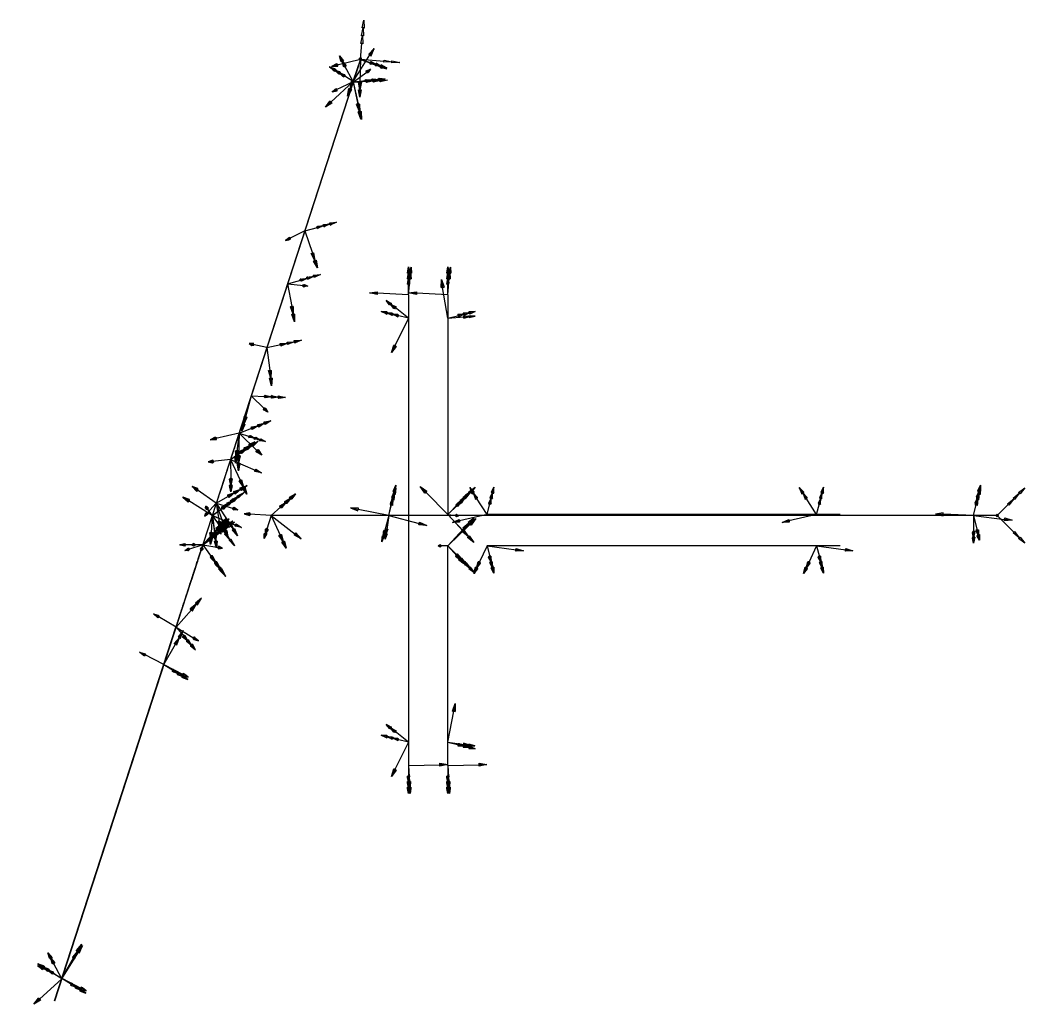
# Model space of a CAD drawing. Header units: millimetres. Extents: x -7759 to 13, y -124 to 130.
# Drawn here: x -7759 to -7502.9, y -121 to 130 of the extents above; entities that cross this region are included whole.
import ezdxf

# ---------------------------------------------------------------- set-up
doc = ezdxf.new("R2010")
doc.units = ezdxf.units.MM
for name, color, linetype in [('AutoDetect_10_25', 1, 'Continuous'), ('AutoDetect_10_30', 1, 'Continuous'), ('AutoDetect_13_26', 1, 'Continuous'), ('AutoDetect_14_28', 1, 'Continuous'), ('AutoDetect_25_20', 1, 'Continuous'), ('AutoDetect_26_19', 1, 'Continuous'), ('AutoDetect_30_34', 1, 'Continuous'), ('AutoDetect_34_21', 1, 'Continuous'), ('AutoDetect_35_22', 1, 'Continuous'), ('AutoDetect_5_29', 1, 'Continuous'), ('AutoDetect_6_33', 1, 'Continuous'), ('AutoDetect_7_23', 1, 'Continuous'), ('AutoDetect_7_24', 1, 'Continuous'), ('AutoDetect_7_32', 1, 'Continuous'), ('AutoDetect_8_31', 1, 'Continuous'), ('AutoDetect_9_27', 1, 'Continuous'), ('Verbandslasche_GS_ID_GUID_740B2C7D_0084_429b_BFAF_DDA3FCC4E073', 1, 'Continuous')]:
    doc.layers.add(name, color=color, linetype=linetype)

# ---------------------------------------------------------------- blocks, each defined once
blk = doc.blocks.new('Kontrollpunkt')
at = {"color": 0}
for q in [(0, 6), (8, 0), (0, 0, 4)]:
    blk.add_line((0, 0), q, dxfattribs=at)
for points in [[(0.25, 8, -0.25), (-0.25, 8, -0.25), (-0.25, 8, 0.25), (0, 10, 0), (-0.25, 8, -0.25), (0.25, 8, 0.25), (0, 10, 0), (0.25, 8, -0.25), (0.25, 8, 0.25), (-0.25, 8, 0.25)], [(0.25, 6, -0.25), (-0.25, 6, -0.25), (-0.25, 6, 0.25), (0, 8, 0), (-0.25, 6, -0.25), (0.25, 6, 0.25), (0, 8, 0), (0.25, 6, -0.25), (0.25, 6, 0.25), (-0.25, 6, 0.25)], [(0.25, 0.25, 4), (-0.25, 0.25, 4), (-0.25, -0.25, 4), (0, 0, 6), (-0.25, 0.25, 4), (0.25, -0.25, 4), (0, 0, 6), (0.25, 0.25, 4), (0.25, -0.25, 4), (-0.25, -0.25, 4)], [(0.25, 0.25, 6), (-0.25, 0.25, 6), (-0.25, -0.25, 6), (0, 0, 8), (-0.25, 0.25, 6), (0.25, -0.25, 6), (0, 0, 8), (0.25, 0.25, 6), (0.25, -0.25, 6), (-0.25, -0.25, 6)], [(0.25, 0.25, 8), (-0.25, 0.25, 8), (-0.25, -0.25, 8), (0, 0, 10), (-0.25, 0.25, 8), (0.25, -0.25, 8), (0, 0, 10), (0.25, 0.25, 8), (0.25, -0.25, 8), (-0.25, -0.25, 8)], [(8, 0.25, -0.25), (8, 0.25, 0.25), (8, -0.25, 0.25), (10, 0, 0), (8, 0.25, 0.25), (8, -0.25, -0.25), (10, 0, 0), (8, 0.25, -0.25), (8, -0.25, -0.25), (8, -0.25, 0.25)]]:
    blk.add_polyline3d(points, dxfattribs=at)

msp = doc.modelspace()

# ---------------------------------------------------------------- linework, layer by layer
at = {"layer": 'AutoDetect_10_25', "color": 1}
msp.add_line((-7650, -60, -450), (-7650, -4, -450), dxfattribs=at)
at = {"layer": 'AutoDetect_10_30', "color": 1}
msp.add_line((-7650, 60, -450), (-7650, 4, -450), dxfattribs=at)
at = {"layer": 'AutoDetect_13_26', "color": 1}
msp.add_line((-7550, -4, -450), (-7640, -4, -450), dxfattribs=at)
at = {"layer": 'AutoDetect_14_28', "color": 1}
msp.add_line((-7550, 4, -450), (-7640, 4, -450), dxfattribs=at)
at = {"layer": 'AutoDetect_25_20', "color": 1}
msp.add_line((-7509.99, 3.73, -357.5), (-7694.99, 3.73, -357.5), dxfattribs=at)
at = {"layer": 'AutoDetect_26_19', "color": 1}
msp.add_line((-7509.99, 3.73, -342.5), (-7694.99, 3.73, -342.5), dxfattribs=at)
at = {"layer": 'AutoDetect_30_34', "color": 1}
msp.add_line((-7672.22, 119.98, -342.5), (-7705.35, 18, -342.5), dxfattribs=at)
at = {"layer": 'AutoDetect_34_21', "color": 1}
msp.add_line((-7650, 4, -640), (-7650, 4, -460), dxfattribs=at)
at = {"layer": 'AutoDetect_35_22', "color": 1}
msp.add_line((-7650, -4, -640), (-7650, -4, -460), dxfattribs=at)
at = {"layer": 'AutoDetect_5_29', "color": 1}
msp.add_line((-7672.22, 120, -445), (-7750.2, -120, -445), dxfattribs=at)
at = {"layer": 'AutoDetect_6_33', "color": 1}
msp.add_line((-7672.22, 120, -225), (-7750.2, -120, -225), dxfattribs=at)
at = {"layer": 'AutoDetect_7_23', "color": 1}
msp.add_line((-7712.43, -3.75, -417), (-7712.43, -3.75, -253), dxfattribs=at)
msp.add_rational_spline([(-7715.59, -13.48, -434.72), (-7714.96, -11.53, -433.48), (-7714.43, -9.9, -431.85), (-7712.43, -3.75, -425.7), (-7712.43, -3.75, -417)], [0.969224732871, 0.978591118519, 1, 0.923879532511, 1], degree=2, knots=[-3.141593, -3.141593, -3.141593, -2.920699, -2.920699, -2.135301, -2.135301, -2.135301], dxfattribs=at)
msp.add_rational_spline([(-7712.43, -3.75, -253), (-7712.43, -3.75, -241.64), (-7715.52, -13.26, -235.42)], [1, 0.816941738242, 0.862706303681], degree=2, dxfattribs=at)
at = {"layer": 'AutoDetect_7_24', "color": 1}
msp.add_line((-7750.17, -119.9, -232), (-7719.25, -24.75, -232), dxfattribs=at)
msp.add_rational_spline([(-7719.25, -24.75, -232), (-7717.22, -18.49, -232), (-7715.52, -13.26, -235.42)], [1, 0.890165042945, 0.862706303681], degree=2, dxfattribs=at)
at = {"layer": 'AutoDetect_7_32', "color": 1}
msp.add_line((-7750.17, -119.9, -438), (-7719.25, -24.75, -438), dxfattribs=at)
msp.add_rational_spline([(-7719.25, -24.75, -438), (-7717.27, -18.64, -438), (-7715.59, -13.48, -434.72)], [1, 0.945288413992, 0.969224732871], degree=2, dxfattribs=at)
at = {"layer": 'AutoDetect_8_31', "color": 1}
msp.add_line((-7672.25, 119.9, -232), (-7703.17, 24.75, -232), dxfattribs=at)
msp.add_rational_spline([(-7703.17, 24.75, -232), (-7706.97, 13.04, -232), (-7708.97, 6.88, -241.96)], [1, 0.812365281698, 0.86513754622], degree=2, dxfattribs=at)
at = {"layer": 'AutoDetect_9_27', "color": 1}
msp.add_line((-7660, 60, -450), (-7660, -60, -450), dxfattribs=at)

# ---------------------------------------------------------------- block references
at = {"layer": 'AutoDetect_10_25', "color": 1, "extrusion": (0.578134, -0.575779, -0.578134), "rotation": 1.920734396597411}
msp.add_blockref('Kontrollpunkt', (-5401.15, -3499.26, -4160.27), dxfattribs=at)
at = {"layer": 'AutoDetect_10_25', "color": 1, "extrusion": (0.696364, -0.173648, -0.696364), "rotation": 355.9221696846927}
msp.add_blockref('Kontrollpunkt', (-1903.35, -5482.76, -5004.45), dxfattribs=at)
at = {"layer": 'AutoDetect_10_30', "color": 1, "extrusion": (0.696364, 0.173648, -0.696364), "rotation": 6.623583274287618}
msp.add_blockref('Kontrollpunkt', (1903.35, -5482.76, -5004.45), dxfattribs=at)
at = {"layer": 'AutoDetect_10_30', "color": 1, "extrusion": (0.578134, 0.575779, -0.578134), "rotation": 0.6430548244530103}
msp.add_blockref('Kontrollpunkt', (5401.15, -3499.26, -4160.27), dxfattribs=at)
at = {"layer": 'AutoDetect_13_26', "color": 1, "extrusion": (0.173648, -0.696364, -0.696364), "rotation": 29.63802131488754}
for p in [(-7413.96, -1607.51, -1010.52), (-7332.46, -1593.36, -995.94)]:
    msp.add_blockref('Kontrollpunkt', p, dxfattribs=at)
at = {"layer": 'AutoDetect_14_28', "color": 1, "extrusion": (0.173648, 0.696364, -0.696364), "rotation": 323.5614968333277}
for p in [(7413.96, -1607.51, -1010.52), (7332.46, -1593.36, -995.94)]:
    msp.add_blockref('Kontrollpunkt', p, dxfattribs=at)
at = {"layer": 'AutoDetect_25_20', "color": 2, "extrusion": (0.173648, 0.696364, -0.696364)}
for p, rotation in [((7438.15, -1545.52, -1079.46), 180.8547316609075), ((7293.58, -1520.41, -1053.59), 170.1489238834162)]:
    msp.add_blockref('Kontrollpunkt', p, dxfattribs=dict(at, rotation=rotation))
at = {"layer": 'AutoDetect_25_20', "color": 2, "extrusion": (0.620653, 0.554432, -0.554432), "rotation": 161.5318374609759}
msp.add_blockref('Kontrollpunkt', (5129.2, -3477.87, -4575.64), dxfattribs=at)
at = {"layer": 'AutoDetect_26_19', "color": 1, "extrusion": (0.173648, 0.774841, 0.607839), "rotation": 2.24786885294206}
msp.add_blockref('Kontrollpunkt', (7480.28, 744.68, -1536.3), dxfattribs=at)
at = {"layer": 'AutoDetect_26_19', "color": 1, "extrusion": (0.173648, 0.77341, 0.609658), "rotation": 16.80099498586893}
msp.add_blockref('Kontrollpunkt', (7334.24, 730.1, -1511.06), dxfattribs=at)
at = {"layer": 'AutoDetect_26_19', "color": 1, "extrusion": (0.620653, 0.554432, 0.554432), "rotation": 60.75490421762967}
msp.add_blockref('Kontrollpunkt', (5129.2, 2895.3, -4963.74), dxfattribs=at)
at = {"layer": 'AutoDetect_30_34', "color": 1, "extrusion": (0.814481, 0.071691, 0.575744), "rotation": 102.3516112068961}
msp.add_blockref('Kontrollpunkt', (786.71, 4115.47, -6439.39), dxfattribs=at)
at = {"layer": 'AutoDetect_30_34', "color": 1, "extrusion": (0.811715, 0.226845, 0.538201), "rotation": 95.8689160044277}
msp.add_blockref('Kontrollpunkt', (2142.23, 3684.48, -6406.23), dxfattribs=at)
at = {"layer": 'AutoDetect_30_34', "color": 1, "extrusion": (0.883431, 0.185251, 0.430385), "rotation": 78.96366974457707}
msp.add_blockref('Kontrollpunkt', (1625.02, 2928.5, -6937.75), dxfattribs=at)
at = {"layer": 'AutoDetect_30_34', "color": 1, "extrusion": (0.708385, 0.466673, 0.529535), "rotation": 74.76886254660579}
msp.add_blockref('Kontrollpunkt', (4254.02, 3111.54, -5631.32), dxfattribs=at)
at = {"layer": 'AutoDetect_34_21', "color": 1, "extrusion": (0.696364, 0.696364, -0.173648), "rotation": 102.7514069217628}
for p in [(5412.2, -1563.2, -5214.31), (5412.2, -1391.85, -5244.52)]:
    msp.add_blockref('Kontrollpunkt', p, dxfattribs=at)
at = {"layer": 'AutoDetect_35_22', "color": 1, "extrusion": (0.696364, -0.696364, -0.173648), "rotation": 260.1489238834161}
for p in [(-5412.2, -1563.2, -5214.31), (-5412.2, -1391.85, -5244.52)]:
    msp.add_blockref('Kontrollpunkt', p, dxfattribs=at)
at = {"layer": 'AutoDetect_5_29', "color": 1, "extrusion": (-0.608622, 0.380338, -0.696364), "rotation": 21.72780189975532}
for p in [(3969.94, 4254.64, 5023.96), (4203.14, 4214.14, 4982.23)]:
    msp.add_blockref('Kontrollpunkt', p, dxfattribs=at)
at = {"layer": 'AutoDetect_6_33', "color": 1, "extrusion": (-0.608622, 0.380338, 0.696364), "rotation": 180}
for p in [(3969.94, -4735.49, 4557.39), (4203.14, -4694.99, 4515.66)]:
    msp.add_blockref('Kontrollpunkt', p, dxfattribs=at)
at = {"layer": 'AutoDetect_7_23', "color": 1, "extrusion": (0.54106, -0.744704, -0.390731), "rotation": 241.7288981798924}
msp.add_blockref('Kontrollpunkt', (-6241.68, -2002.99, -4071.24), dxfattribs=at)
at = {"layer": 'AutoDetect_7_23', "color": 1, "extrusion": (0.54106, -0.744704, 0.390731), "rotation": 291.1951053177114}
msp.add_blockref('Kontrollpunkt', (-6241.68, 1386.25, -4333.03), dxfattribs=at)
at = {"layer": 'AutoDetect_7_23', "color": 1, "extrusion": (0.578856, -0.796726, -0.173648)}
for p, rotation in [((-6241.68, -1157.94, -4395.93), 242.8024667559967), ((-6241.68, -1045.67, -4415.73), 256.558145450965)]:
    msp.add_blockref('Kontrollpunkt', p, dxfattribs=dict(at, rotation=rotation))
at = {"layer": 'AutoDetect_7_23', "color": 1, "extrusion": (0.585549, -0.805938, 0.087156), "rotation": 263.8763521274824}
msp.add_blockref('Kontrollpunkt', (-6241.68, -20.58, -4549.33), dxfattribs=at)
at = {"layer": 'AutoDetect_7_24', "color": 1, "extrusion": (0.498297, -0.572744, -0.650895), "rotation": 258.2058242204329}
msp.add_blockref('Kontrollpunkt', (-5839.93, -3461.87, -3681.29), dxfattribs=at)
at = {"layer": 'AutoDetect_7_24', "color": 1, "extrusion": (0.608622, -0.380336, -0.696364), "rotation": 266.7187152303219}
for p in [(-4121.48, -4714.2, -4525.4), (-4203.03, -4700.04, -4510.81)]:
    msp.add_blockref('Kontrollpunkt', p, dxfattribs=at)
at = {"layer": 'AutoDetect_7_32', "color": 1, "extrusion": (0.498297, -0.572744, 0.650895), "rotation": 281.7941757795671}
msp.add_blockref('Kontrollpunkt', (-5839.93, 2953.22, -4117.39), dxfattribs=at)
at = {"layer": 'AutoDetect_7_32', "color": 1, "extrusion": (0.608622, -0.380336, 0.696364), "rotation": 273.281284769678}
for p in [(-4121.48, 4233.35, -4991.97), (-4203.03, 4219.19, -4977.37)]:
    msp.add_blockref('Kontrollpunkt', p, dxfattribs=at)
at = {"layer": 'AutoDetect_8_31', "color": 1, "extrusion": (0.8735, 0.046942, -0.484555), "rotation": 72.2513607493538}
msp.add_blockref('Kontrollpunkt', (525.84, -3913.14, -6585.56), dxfattribs=at)
at = {"layer": 'AutoDetect_8_31', "color": 1, "extrusion": (0.841271, 0.236415, -0.48618), "rotation": 101.3505819261875}
msp.add_blockref('Kontrollpunkt', (2141.13, -3794.15, -6342.42), dxfattribs=at)
at = {"layer": 'AutoDetect_8_31', "color": 1, "extrusion": (0.871568, -0.044008, -0.488295), "rotation": 113.4787275089974}
msp.add_blockref('Kontrollpunkt', (-354.09, -3958.43, -6599.37), dxfattribs=at)
at = {"layer": 'AutoDetect_8_31', "color": 1, "extrusion": (0.811138, 0.310619, -0.49555), "rotation": 137.0360963385102}
msp.add_blockref('Kontrollpunkt', (2777.9, -3761.99, -6125.68), dxfattribs=at)
at = {"layer": 'AutoDetect_9_27', "color": 1, "extrusion": (-0.696364, 0.173648, -0.696364), "rotation": 17.30978033064723}
for p in [(1800.98, 4861.8, 5656.89), (1905.77, 4843.6, 5638.14)]:
    msp.add_blockref('Kontrollpunkt', p, dxfattribs=at)
at = {"layer": 'Verbandslasche_GS_ID_GUID_740B2C7D_0084_429b_BFAF_DDA3FCC4E073', "color": 2, "extrusion": (0.082312, 0.996607, 0), "rotation": 90}
for p in [(7656.06, -342.5, -511.92), (7656.06, -357.5, -511.92), (7656.06, -357.5, -511.94), (7656.06, -342.5, -511.94)]:
    msp.add_blockref('Kontrollpunkt', p, dxfattribs=at)
at = {"layer": 'Verbandslasche_GS_ID_GUID_740B2C7D_0084_429b_BFAF_DDA3FCC4E073', "color": 2, "extrusion": (0.672499, -0.218507, 0.707107), "rotation": 113.2161459564457}
for p in [(-2256.81, 4876.07, -5495.49), (-2356.86, 4876.07, -5495.49)]:
    msp.add_blockref('Kontrollpunkt', p, dxfattribs=at)
at = {"layer": 'Verbandslasche_GS_ID_GUID_740B2C7D_0084_429b_BFAF_DDA3FCC4E073', "color": 2, "extrusion": (0.672499, -0.218507, -0.707107), "rotation": 91.72723012386739}
msp.add_blockref('Kontrollpunkt', (-2256.72, -5438.57, -4932.99), dxfattribs=at)
at = {"layer": 'Verbandslasche_GS_ID_GUID_740B2C7D_0084_429b_BFAF_DDA3FCC4E073', "color": 2, "extrusion": (0, 0.707107, -0.707107), "rotation": 3.861907651194025}
for p in [(7660, -275.77, 360.62), (7650, -275.77, 360.62)]:
    msp.add_blockref('Kontrollpunkt', p, dxfattribs=at)
at = {"layer": 'Verbandslasche_GS_ID_GUID_740B2C7D_0084_429b_BFAF_DDA3FCC4E073', "color": 2, "extrusion": (0.616224, 0.447714, -0.647936), "rotation": 137.7188977547711}
msp.add_blockref('Kontrollpunkt', (4543.66, -4304.52, -4508.52), dxfattribs=at)
at = {"layer": 'Verbandslasche_GS_ID_GUID_740B2C7D_0084_429b_BFAF_DDA3FCC4E073', "color": 2, "extrusion": (0.783292, 0.446147, 0.432905)}
for rotation in [47.83160278871895, 97.99075089053318]:
    msp.add_blockref('Kontrollpunkt', (3821.36, 2512.53, -6220.61), dxfattribs=dict(at, rotation=rotation))
at = {"layer": 'Verbandslasche_GS_ID_GUID_740B2C7D_0084_429b_BFAF_DDA3FCC4E073', "color": 2, "extrusion": (0.783292, 0.446147, -0.432905), "rotation": 114.7960200734471}
msp.add_blockref('Kontrollpunkt', (3821.36, -3116.49, -5930.56), dxfattribs=at)
at = {"layer": 'Verbandslasche_GS_ID_GUID_740B2C7D_0084_429b_BFAF_DDA3FCC4E073', "color": 2, "extrusion": (0.707107, 0.707107, 0), "rotation": 90}
for p in [(5313.01, -357.5, -5307.73), (5313.01, -342.5, -5307.73)]:
    msp.add_blockref('Kontrollpunkt', p, dxfattribs=at)
at = {"layer": 'Verbandslasche_GS_ID_GUID_740B2C7D_0084_429b_BFAF_DDA3FCC4E073', "color": 2, "extrusion": (0.660559, 0.479925, 0.57735), "rotation": 34.98471983998277}
msp.add_blockref('Kontrollpunkt', (4534.86, 3320.3, -5288.85), dxfattribs=at)
at = {"layer": 'Verbandslasche_GS_ID_GUID_740B2C7D_0084_429b_BFAF_DDA3FCC4E073', "color": 2, "extrusion": (0.809016, 0.587786, 0), "rotation": 73.28379848264177}
msp.add_blockref('Kontrollpunkt', (4534.86, -253, -6235.31), dxfattribs=at)
at = {"layer": 'Verbandslasche_GS_ID_GUID_740B2C7D_0084_429b_BFAF_DDA3FCC4E073', "color": 2, "extrusion": (0.660559, 0.479925, -0.57735), "rotation": 133.1839091184456}
for p in [(4534.86, -3891.86, -4884.7), (4534.86, -3940.43, -4850.35)]:
    msp.add_blockref('Kontrollpunkt', p, dxfattribs=at)
at = {"layer": 'Verbandslasche_GS_ID_GUID_740B2C7D_0084_429b_BFAF_DDA3FCC4E073', "color": 2, "extrusion": (0, -0.707107, -0.707107), "rotation": 357.559684822024}
for p in [(-7660, -275.77, 360.62), (-7650, -275.77, 360.62)]:
    msp.add_blockref('Kontrollpunkt', p, dxfattribs=at)

doc.saveas('drawing.dxf')
